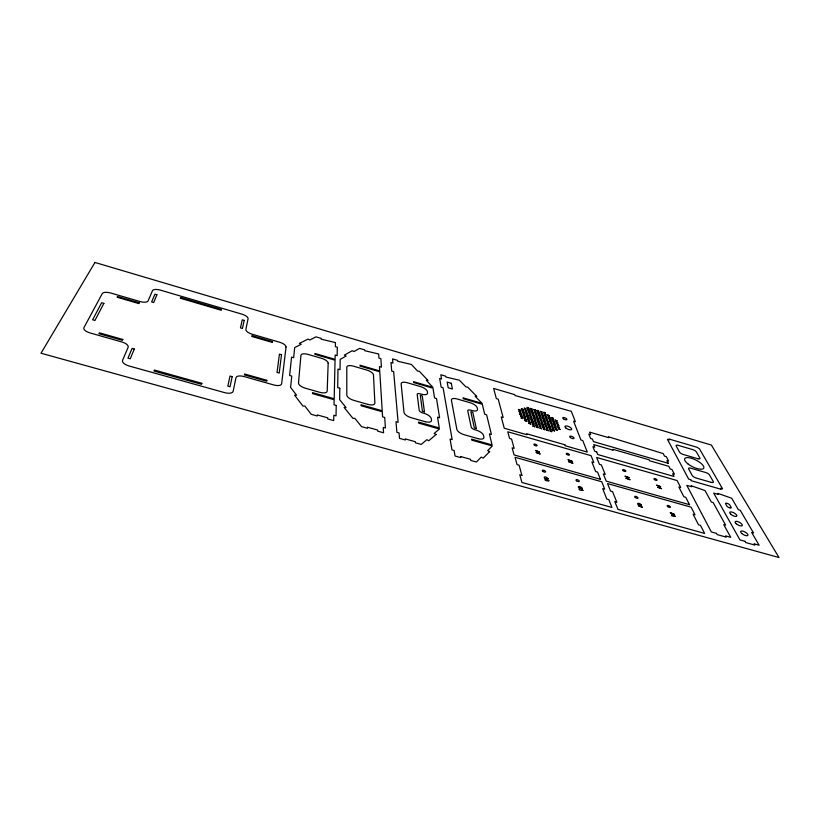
<?xml version="1.0" encoding="UTF-8"?>
<svg xmlns="http://www.w3.org/2000/svg" width="820" height="820" viewBox="0 0 820 820"><rect width="100%" height="100%" fill="white"/><g stroke="black" fill="none" stroke-linecap="round" stroke-linejoin="round"><path stroke-width="1.23" d="M554.351 421.603L552.506 420.865L554.341 421.685M554.617 430.9L552.741 430.141L554.617 430.9M554.894 427.722L556.759 428.501L554.904 427.661M554.955 423.294L553.1 422.546L554.945 423.263M553.684 424.299L555.54 425.078L553.684 424.299M553.756 419.932L551.911 419.194L553.756 419.932M554.012 429.167L552.137 428.409L553.992 429.249M554.289 426L556.155 426.779L554.289 425.98M552.803 425.723L550.938 424.975L552.803 425.754M553.162 418.261L551.327 417.523L553.162 418.261M553.408 427.435L551.532 426.687L553.408 427.435M551.829 431.658L549.943 430.9L551.829 431.658M552.208 424.012L550.343 423.274L552.208 424.012M551.019 420.639L549.174 419.891L551.019 420.66M551.224 429.916L549.338 429.157L551.224 429.916M551.614 422.32L549.759 421.572L551.614 422.32M550.425 418.958L548.59 418.22L550.425 418.989M550.63 428.183L548.744 427.425L550.62 428.214M549.441 424.739L547.576 423.991L549.441 424.739M549.841 417.288L547.996 416.58L549.841 417.318M550.025 426.461L548.16 425.703L550.025 426.461M339.798 388.229L339.654 399.668L346.04 407.53L344.103 407.437L352.938 418.343L354.886 418.415L361.579 426.636L367.462 428.286L367.421 427.199L377.671 430.069L377.723 431.156L383.575 432.796L383.237 427.394L385.41 427.999L384.723 417.482L382.591 416.878L382.274 411.763L361.046 405.746L361.026 404.731L382.212 410.748L379.793 371.819L360.052 366.068L360.031 365.197L379.742 370.947L379.476 366.601L381.423 367.175L380.869 358.699L378.953 358.135L378.696 354.004L364.736 350.693L364.705 349.884L359.601 348.377L353.953 351.575L352.221 350.704L344.349 355.142L346.112 356.034L340.167 359.406L340.034 369.666L337.994 369.072L337.686 387.624L339.798 388.229M548.416 430.674L546.53 429.916L548.416 430.674M548.846 423.038L546.981 422.32L548.846 423.007M549.267 415.637L547.422 414.92L549.267 415.668M547.678 419.666L545.823 418.938L547.678 419.666M547.822 428.932L545.946 428.173L547.811 429.014M548.262 421.347L546.407 420.598L548.242 421.429M547.104 417.985L545.249 417.267L547.104 417.985M547.237 427.199L545.361 426.441L547.237 427.199M546.069 423.766L544.193 423.038L546.069 423.766M546.52 416.324L544.675 415.607L546.52 416.324M546.643 425.477L544.767 424.75L546.643 425.477M336.22 405.439L336.026 415.873L333.812 415.248L333.689 420.598L327.713 418.928L327.744 417.851L317.268 414.92L317.217 415.996L311.2 414.315L304.917 406.105L302.877 406.013L294.585 395.148L296.614 395.25L290.608 387.409L291.776 376.083L289.624 375.468L291.571 357.11L293.652 357.715L294.688 347.567L301.207 344.287L299.443 343.395L308.064 339.08L309.796 339.962L315.987 336.846L321.194 338.383L321.153 339.183L335.452 342.575L335.359 346.665L337.307 347.239L337.153 355.624L335.165 355.039L335.072 359.334L314.962 353.471L314.901 354.332L335.052 360.195L334.181 398.745L312.543 392.606L312.481 393.6L334.16 399.75L334.047 404.824L336.22 405.439M545.003 429.68L543.117 428.921L544.982 429.772M545.382 413.024L543.557 412.286L545.372 413.095M545.484 422.064L543.609 421.336L545.484 422.064M545.956 414.664L544.111 413.957L545.956 414.664M544.418 427.948L542.522 427.21L544.418 427.968M544.91 420.373L543.045 419.645L544.91 420.393M543.762 417.011L541.907 416.293L543.762 416.98M543.834 426.215L541.948 425.488L543.834 426.246M544.336 418.682L542.471 417.964L544.326 418.651M542.686 422.782L540.81 422.054L542.686 422.812M543.199 415.351L541.354 414.633L543.199 415.381M543.26 424.493L541.374 423.766L543.26 424.493M542.071 412.05L540.236 411.343L542.071 412.081M542.122 421.08L540.247 420.363L542.122 421.08M542.635 413.7L540.79 412.983L542.635 413.669M541.005 426.953L539.119 426.226L541.005 426.953M541.548 419.389L539.683 418.671L541.548 419.389M541.589 428.696L539.683 427.958L541.579 428.727M540.431 416.037L538.566 415.32L540.431 416.037M540.441 425.221L538.545 424.493L540.431 425.19M540.985 417.708L539.14 416.97L540.985 417.708M539.304 421.798L537.428 421.07L539.304 421.798M539.867 414.377L538.022 413.659L539.867 414.377M539.867 423.509L537.992 422.782L539.867 423.509M538.75 420.096L536.874 419.379L538.74 420.065M539.314 412.726L537.469 412.009L539.314 412.726M537.592 425.969L535.706 425.211L537.582 426.051M538.186 418.415L536.321 417.687L538.186 418.415M538.156 427.702L536.259 426.964L538.156 427.702M538.76 411.086L536.926 410.369L538.76 411.086M328.174 363.209L327.19 391.099A7.482 3.157 18.8 0 1 319.882 392.339L305.46 388.249A7.513 3.167 18.5 0 1 298.5 382.93L300.95 355.306A7.134 2.849 18.5 0 1 308.002 354.383L321.542 358.319A7.103 2.839 18.8 0 1 328.174 363.209M537.079 415.063L535.224 414.346L537.069 415.145M537.038 424.237L535.142 423.509L537.038 424.237M537.633 416.734L535.778 415.986L537.612 416.816M536.536 413.403L534.681 412.685L536.536 413.434M536.475 422.525L534.589 421.798L536.454 422.607M535.368 419.122L533.502 418.364L535.368 419.122M535.993 411.753L534.168 410.994L535.972 411.835M535.921 420.814L534.045 420.086L535.921 420.814M534.179 424.975L532.282 424.237L534.179 425.006M534.824 417.431L532.949 416.714L534.824 417.462M534.732 426.707L532.826 425.98L534.732 426.707M535.45 410.113L533.605 409.405L535.45 410.082M533.625 423.253L531.729 422.515L533.625 423.253M534.281 415.75L532.416 415.033L534.281 415.781M533.195 412.429L531.339 411.712L533.195 412.429M533.082 421.531L531.186 420.803L533.072 421.562M533.738 414.09L531.872 413.372L533.738 414.11M531.995 418.138L530.109 417.411L531.995 418.138M532.662 410.779L530.827 410.041L532.662 410.779M532.528 419.83L530.663 419.082L532.518 419.912M531.452 416.447L529.576 415.73L531.452 416.447M532.129 409.139L530.284 408.432L532.129 409.139M530.212 422.259L528.316 421.531L530.191 422.341M530.919 414.776L529.054 414.049L530.919 414.776M530.755 423.981L528.859 423.253L530.755 423.981M529.853 411.455L527.998 410.738L529.853 411.455M529.669 420.547L527.783 419.819L529.669 420.547M530.386 413.106L528.521 412.388L530.386 413.106M529.33 409.805L527.475 409.088L529.33 409.805M529.136 418.846L527.26 418.118L529.136 418.876M528.08 415.463L526.204 414.746L528.08 415.494M528.808 408.165L526.983 407.407L528.787 408.247M528.603 417.144L526.727 416.427L528.603 417.113M526.799 421.265L524.903 420.537L526.799 421.265M527.547 413.792L525.692 413.044L527.526 413.874M526.266 419.553L524.39 418.805L526.245 419.635M527.024 412.132L525.179 411.384L527.004 412.204M525.989 408.832L524.144 408.114L525.989 408.801M525.743 417.851L523.857 417.124L525.743 417.851M526.512 410.471L524.677 409.713L526.491 410.553M582.969 490.35C576.819 491.067 578.53 485.829 582.969 490.35M524.697 414.479L522.822 413.762L524.697 414.51M525.22 416.16L523.334 415.432L525.22 416.16M582.2 488.248C579.432 484.507 574.841 487.879 582.179 488.33M524.175 412.808L522.309 412.091L524.175 412.839M522.852 418.569L520.956 417.831L522.852 418.538M523.662 411.148L521.807 410.43L523.662 411.179M522.34 416.867L520.464 416.109L522.319 416.949M523.16 409.498L521.294 408.78L523.15 409.518M521.817 415.176L519.941 414.448L521.817 415.176M520.803 411.824L518.937 411.107L520.803 411.824M521.315 413.495L519.439 412.767L521.315 413.495M520.3 410.164L518.435 409.446L520.3 410.164M572.801 463.208L568.813 461.793L572.801 463.208M572.104 461.27L568.137 459.805L572.104 461.27M675.27 516.385C668.864 516.672 671.477 512.1 675.27 516.385M674.224 514.232L670.176 512.715L674.204 514.314M286.036 347.044L281.639 383.76A7.657 3.26 17.7 0 1 273.859 384.98L244.114 376.554A7.831 3.362 16.9 0 0 235.955 377.733L233.157 391.314A8.067 3.546 16.4 0 1 224.629 392.636L129.181 366.017A8.364 3.608 14.1 0 1 122.528 360.369L128.156 347.29A8.21 3.434 14 0 0 121.698 341.909L90.21 332.992A8.21 3.362 13.4 0 1 83.927 327.672L102.264 293.58A7.626 2.921 14.2 0 1 110.936 293.068L139.789 301.483A7.441 2.849 14.9 0 0 148.092 300.919L152.52 290.618A7.236 2.716 15.4 0 1 160.494 290.147L241.941 314.152A7.011 2.675 17.1 0 1 248.081 318.724L245.877 329.476A7.134 2.788 17.3 0 0 252.191 334.242L279.569 342.217A7.144 2.829 17.8 0 1 286.036 347.044M548.877 480.827C542.697 481.504 544.418 476.307 548.877 480.797M548.221 478.736C541.61 479.259 544.244 474.298 548.221 478.736M281.516 354.742L279.2 373.069L277.037 372.444L279.425 354.137L281.516 354.742M661.525 488.648L657.63 487.182L661.525 488.617M660.572 486.67L656.676 485.214L660.572 486.67M540.072 453.901L536.044 452.476L540.042 453.972M266.838 380.295L266.705 381.228L244.432 374.924L244.606 373.992L266.838 380.295M272.547 341.643L272.424 342.442L251.771 336.436L251.924 335.636L272.547 341.643M539.468 451.974L535.47 450.508L539.437 452.056M560.142 429.424L558.276 428.645L560.121 429.506M642.429 507.211L638.329 505.673L642.388 507.293M559.527 427.702L557.661 426.923L559.527 427.702M558.912 426L557.047 425.221L558.902 425.969M641.486 505.069C634.608 505.192 638.124 500.887 641.476 505.099M558.297 424.299L556.442 423.52L558.266 424.37M557.395 430.172L555.519 429.393L557.395 430.172M557.682 422.607L555.837 421.839L557.682 422.607M557.077 420.926L555.232 420.158L557.077 420.926M629.934 479.669L626.008 478.193L629.934 479.669M629.073 477.701L625.158 476.235L629.073 477.701M232.173 376.667L230.02 386.773L227.827 386.159L230.02 376.052L232.173 376.667M244.165 320.374L242.443 328.471L240.485 327.897L242.238 319.81L244.165 320.374M201.833 383.299L201.556 384.334L153.986 371.05L154.355 370.025L201.833 383.299M221.472 309.499L221.267 310.278L180.359 298.244L180.636 297.476L221.472 309.499M134.316 349.033L130.247 358.801L127.961 358.166L132.082 348.397L134.316 349.033M156.907 294.759L153.668 302.549L151.638 301.955L154.918 294.175L156.907 294.759M122.795 339.459L122.395 340.341L98.892 333.678L99.333 332.797L122.795 339.459M139.185 302.805L138.846 303.574L117.137 297.25L117.516 296.502L139.185 302.805M103.873 303.369L94.946 320.446L92.629 319.79L101.649 302.723L103.873 303.369M94.946 262.462L41 353.225L779 557.538L711.36 445.045L94.946 262.462M489.642 451.625L483.257 458.103L481.268 457.088L476.389 461.998L470.721 460.409L470.495 459.282L460.553 456.504L460.768 457.632L455.059 456.033L454.085 450.467L451.953 449.872L450.088 439.048L452.179 439.633L443.077 387.757L441.17 387.204L439.663 378.461L441.549 379.014L440.801 374.75L445.772 376.206L445.926 377.056L459.384 380.213L466.016 386.978L467.605 387.081L476.779 396.419L475.18 396.327L482.088 403.368L463.044 397.823L463.238 398.735L482.303 404.28L484.692 414.233L486.619 414.797L491.395 434.456L489.396 433.882L492.051 444.922L471.643 439.141L471.859 440.196L492.297 445.977L487.685 450.621L489.642 451.625M436.096 434.477L428.798 440.729L426.82 439.704L421.244 444.44L415.473 442.82L415.351 441.724L405.234 438.884L405.336 439.991L399.524 438.362L399.043 432.919L396.88 432.314L395.988 421.716L398.12 422.32L393.651 371.624L391.714 371.05L390.996 362.522L392.903 363.086L392.534 358.914L397.587 360.4L397.669 361.231L411.414 364.48L417.687 371.152L419.327 371.265L427.999 380.48L426.349 380.367L432.878 387.317L413.536 381.679L413.639 382.571L433.021 388.208L434.549 397.946L436.506 398.52L439.592 417.749L437.562 417.165L439.253 427.968L418.497 422.074L418.62 423.11L439.417 429.003L434.149 433.472L436.096 434.477M521.889 475.323L519.798 474.739L521.899 482.457L611.925 507.457L608.799 499.575L606.779 499.011L602.7 488.638L604.688 489.202L601.736 481.75L515.052 457.283L517.03 464.581L519.091 465.155L521.889 475.323M616.763 502.014L614.754 501.45L617.942 509.343L704.626 533.41L700.485 525.374L698.548 524.831L693.115 514.242L695.032 514.786L691.116 507.17L607.528 483.585L610.541 491.057L612.53 491.61L616.763 502.014M716.516 533.389L711.329 531.944L686.832 485.378L691.701 486.772L691.147 485.717L705.036 490.585L711.329 502.045L713.174 502.568L725.649 525.179L723.752 524.646L730.733 537.346L725.567 535.911L726.233 537.12L717.162 534.599L716.516 533.389M745.083 541.333L739.947 539.909L713.687 493.066L718.494 494.45L717.9 493.384L731.686 498.222L738.41 509.743L740.224 510.265L753.549 533.01L751.673 532.477L759.125 545.249L754.031 543.824L754.728 545.044L745.769 542.553L745.083 541.333M600.445 479.321L514.058 454.905L512.131 447.822L514.14 448.396L511.577 439.059L509.599 438.495L507.785 431.791L591.087 455.684L593.803 462.552L591.896 462.008L595.648 471.541L597.585 472.084L600.445 479.321M689.538 504.7L606.226 481.155L603.294 473.909L605.232 474.452L601.337 464.889L599.43 464.345L596.652 457.468L677.105 480.551L680.723 487.562L678.878 487.039L683.87 496.787L685.735 497.309L689.538 504.7M368.016 404.404L353.891 400.396A7.39 3.106 19.7 0 1 346.798 395.086L346.798 367.165A7.031 2.798 19.6 0 1 353.461 366.171L366.724 370.035A7.001 2.788 19.9 0 1 373.479 374.914L374.883 403.091A7.37 3.095 20 0 1 368.016 404.404M729.933 507.836L729.318 507.662A2.142 0.779 27.7 0 1 726.868 506.053L725.618 503.869A2.132 0.779 27.6 0 1 726.827 503.295L727.432 503.47A2.132 0.779 27.6 0 1 729.872 505.079L731.132 507.262A2.142 0.779 27.7 0 1 729.933 507.836M425.119 421.664L411.281 417.728A7.308 3.054 21.1 0 1 403.993 412.398L401.144 383.852A6.949 2.757 20.8 0 1 407.386 382.755L420.393 386.548A6.929 2.747 21.1 0 1 427.322 391.458L427.538 392.975A6.949 2.757 21.1 0 1 421.418 394.154L420.291 393.825A3.505 1.404 21.1 0 0 417.195 394.41L419.204 410.338A3.608 1.486 21.3 0 0 422.823 412.952L423.991 413.29A7.267 3.024 21.4 0 1 431.269 418.559L431.515 420.24A7.288 3.044 21.4 0 1 425.119 421.664M477.927 438.638L464.325 434.774A7.267 3.013 22.4 0 1 456.853 429.403L451.41 400.201A6.908 2.726 22 0 1 457.273 399.002L470.075 402.722A6.888 2.706 22.3 0 1 477.168 407.673L477.527 409.231A6.908 2.726 22.3 0 1 471.777 410.502L470.67 410.184A3.485 1.384 22.3 0 0 467.759 410.83L471.203 427.117A3.587 1.466 22.6 0 0 474.903 429.752L476.061 430.08A7.226 2.983 22.7 0 1 483.513 435.389L483.913 437.101A7.247 2.993 22.7 0 1 477.927 438.638M424.452 411.835L422.413 411.261L420.311 395.312L422.29 395.886L424.452 411.835M476.358 428.583L474.36 428.019L470.823 411.712L472.771 412.275L476.358 428.583M596.642 451.851L594.777 451.307L592.901 446.685L594.756 447.218L593.69 444.604L613.298 450.272L612.868 449.298L649.173 459.805L649.655 460.789L668.833 466.334L670.196 469.009L671.99 469.522L674.429 474.247L672.625 473.734L674.019 476.461L597.729 454.526L596.642 451.851M690.747 479.69L688.667 479.095L667.418 439.305L669.376 439.879L668.894 438.977L696.938 447.248L699.399 448.724L722.594 488.863L720.544 488.269L721.149 489.304L691.301 480.725L690.747 479.69M564.847 444.747L526.594 433.739L526.891 434.733L504.259 428.224L501.256 416.96L503.162 417.513L498.201 399.145L496.346 398.602L493.63 388.434L514.775 394.666L515.042 395.527L571.304 411.312L575.394 421.746L573.6 421.224L580.919 440.012L582.764 440.555L587.294 452.086L565.205 445.742L564.847 444.747M668.218 463.29L593.495 441.631L592.44 439.059L590.615 438.526L588.811 434.098L590.625 434.62L589.601 432.119L608.809 437.716L608.399 436.783L663.216 453.583L664.538 456.135L666.301 456.648L668.638 461.178L666.865 460.666L668.218 463.29M711.278 482.375L696.067 477.988A3.423 1.23 26.7 0 1 692.182 475.436L688.667 468.968A3.382 1.209 26.6 0 1 690.707 468.179L705.702 472.525A3.382 1.199 26.8 0 1 709.556 475.026L713.256 481.524A3.423 1.22 27 0 1 711.278 482.375M451.287 383.299L447.146 382.089L448.202 387.778L452.384 388.998L451.287 383.299M697.902 458.759L683.214 454.464A3.28 1.148 26.1 0 1 679.493 452.056L676.233 446.049A3.249 1.127 26 0 1 678.242 445.362L692.726 449.616A3.249 1.117 26.2 0 1 696.416 451.984L699.86 458.021A3.28 1.138 26.4 0 1 697.902 458.759M687.877 463.833A10.66 3.751 26.5 0 0 703.734 468.22A10.66 3.751 26.5 0 0 691.065 458.175A10.66 3.751 26.5 0 0 687.877 463.833M741.782 533.512A4.11 1.537 28.4 0 0 747.881 535.368A4.11 1.537 28.4 0 0 743.197 531.247A4.11 1.537 28.4 0 0 741.782 533.512M730.835 514.273A3.977 1.466 27.9 0 0 736.78 516.087A3.977 1.466 27.9 0 0 732.28 512.162A3.977 1.466 27.9 0 0 730.835 514.273M736.227 523.755A4.049 1.507 28.1 0 0 742.254 525.589A4.049 1.507 28.1 0 0 737.662 521.571A4.049 1.507 28.1 0 0 736.227 523.755M563.514 418.856A2.245 0.83 24 0 0 566.886 419.584A2.245 0.83 24 0 0 564.119 417.544A2.245 0.83 24 0 0 563.514 418.856M565.954 428.091A3.7 1.394 24.2 0 0 571.632 429.485A3.7 1.394 24.2 0 0 567.337 426.082A3.7 1.394 24.2 0 0 565.954 428.091M570.412 437.542A2.327 0.881 24.4 0 0 573.979 438.413A2.327 0.881 24.4 0 0 571.274 436.25A2.327 0.881 24.4 0 0 570.412 437.542M542.881 471.367A1.804 0.748 24.5 0 0 545.628 471.92A1.804 0.748 24.5 0 0 543.476 470.208A1.804 0.748 24.5 0 0 542.881 471.367M534.425 445.147A1.722 0.687 23.9 0 0 537.069 445.711A1.722 0.687 23.9 0 0 535.019 444.102A1.722 0.687 23.9 0 0 534.425 445.147M576.46 480.735A1.794 0.738 25.2 0 0 579.238 481.442A1.794 0.738 25.2 0 0 577.249 479.7A1.794 0.738 25.2 0 0 576.46 480.735M566.804 454.403A1.722 0.676 24.6 0 0 569.398 454.956A1.722 0.676 24.6 0 0 567.317 453.347A1.722 0.676 24.6 0 0 566.804 454.403M667.736 506.586A1.794 0.697 27 0 0 670.401 507.272A1.794 0.697 27 0 0 668.29 505.509A1.794 0.697 27 0 0 667.736 506.586M635.254 497.463A1.794 0.707 26.4 0 0 637.96 498.15A1.794 0.707 26.4 0 0 635.889 496.397A1.794 0.707 26.4 0 0 635.254 497.463M623.2 470.649A1.712 0.656 25.8 0 0 625.814 471.326A1.712 0.656 25.8 0 0 623.846 469.686A1.712 0.656 25.8 0 0 623.2 470.649M654.452 479.577A1.712 0.646 26.3 0 0 657.025 480.253A1.712 0.646 26.3 0 0 655.016 478.603A1.712 0.646 26.3 0 0 654.452 479.577"/></g></svg>
